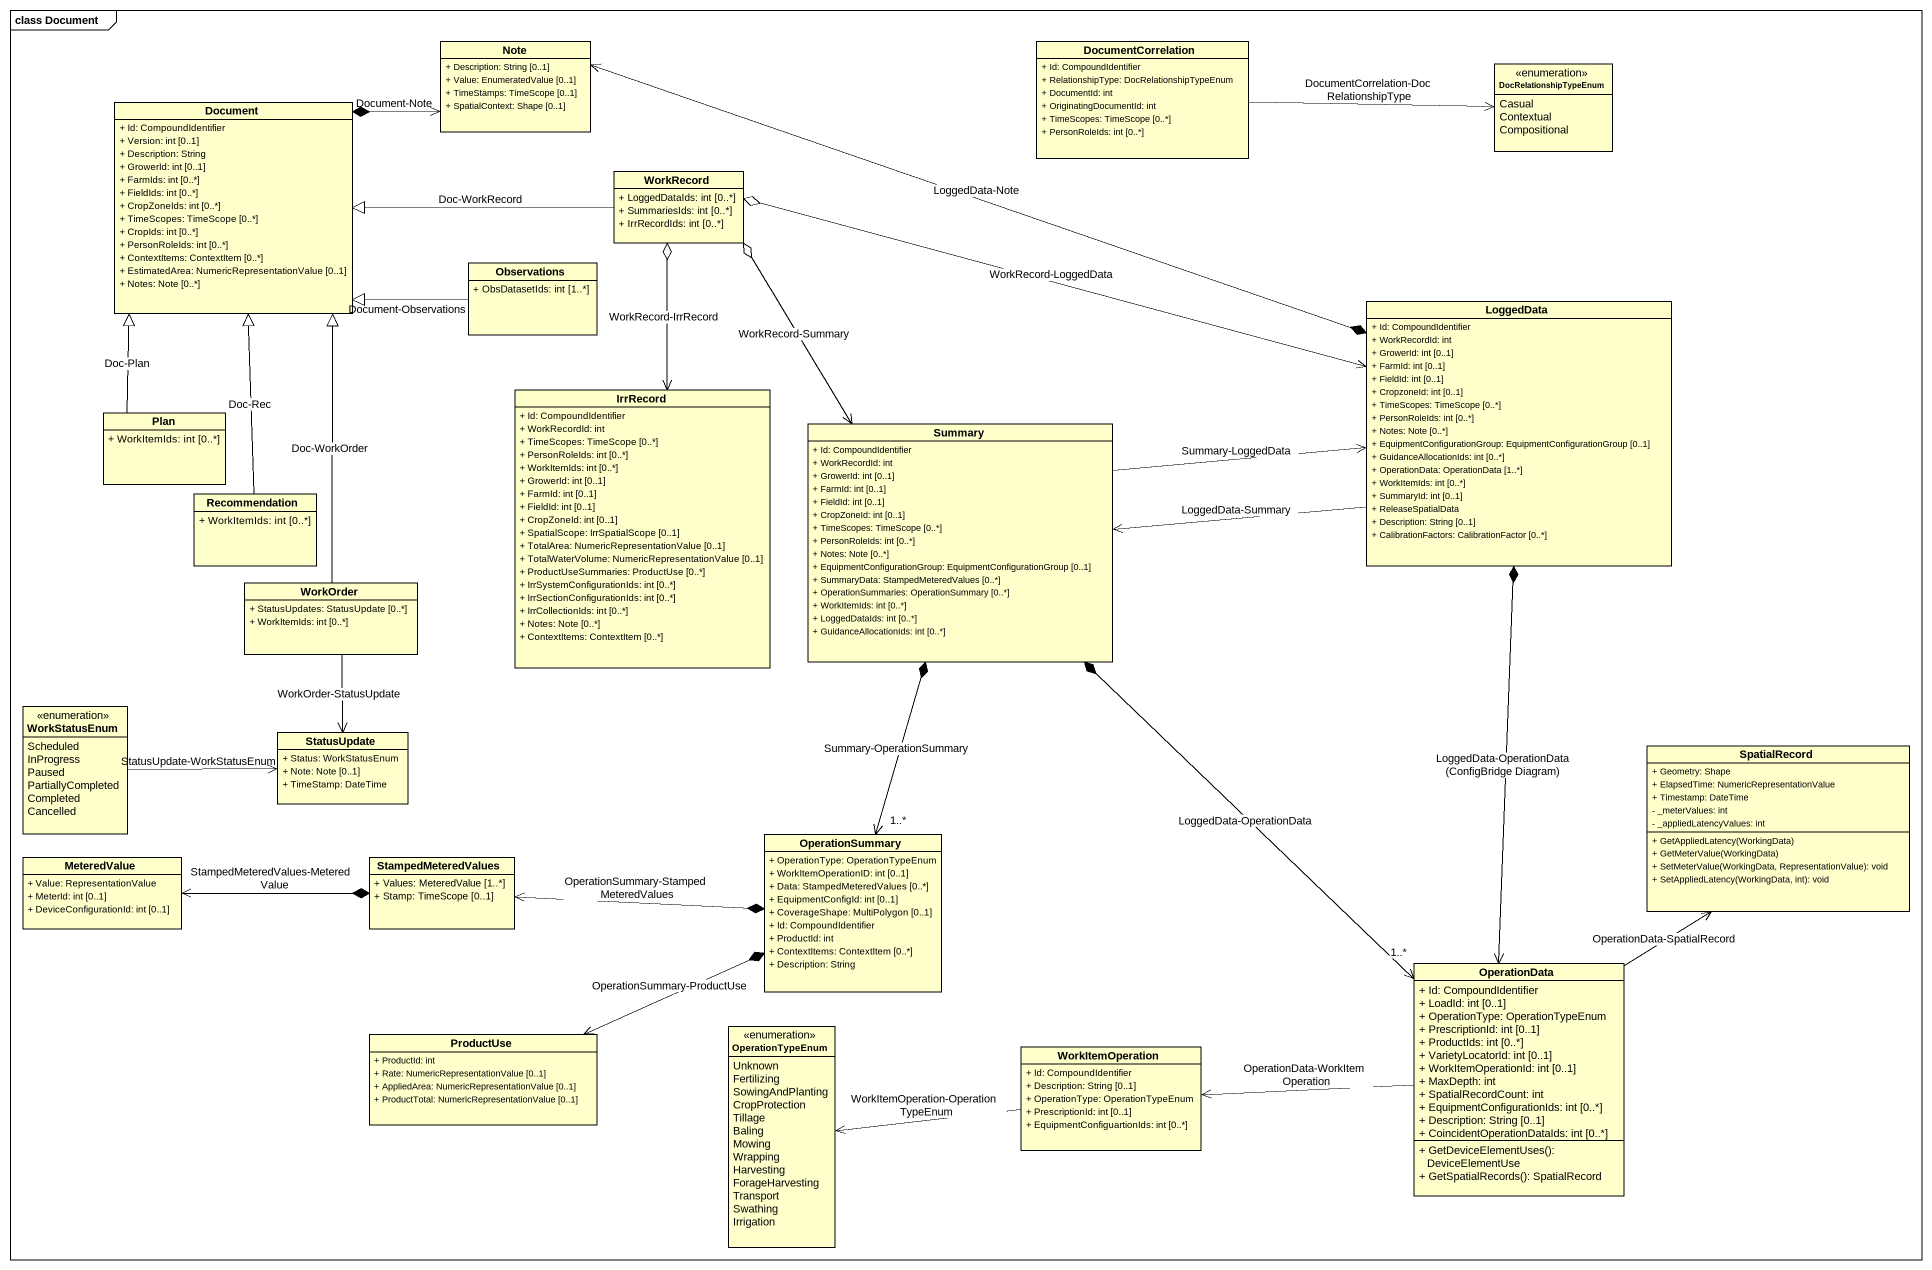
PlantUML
@startuml
mainframe class Document
hide circle
hide empty members
skinparam classAttributeIconSize 0
class "Note" as Note_ {
  + Description: String [0..1]
  + Value: EnumeratedValue [0..1]
  + TimeStamps: TimeScope [0..1]
  + SpatialContext: Shape [0..1]
}
class DocumentCorrelation {
  + Id: CompoundIdentifier
  + RelationshipType: DocRelationshipTypeEnum
  + DocumentId: int
  + OriginatingDocumentId: int
  + TimeScopes: TimeScope [0..*]
  + PersonRoleIds: int [0..*]
}
enum DocRelationshipTypeEnum {
  Casual
  Contextual
  Compositional
}
class Document {
  + Id: CompoundIdentifier
  + Version: int [0..1]
  + Description: String
  + GrowerId: int [0..1]
  + FarmIds: int [0..*]
  + FieldIds: int [0..*]
  + CropZoneIds: int [0..*]
  + TimeScopes: TimeScope [0..*]
  + CropIds: int [0..*]
  + PersonRoleIds: int [0..*]
  + ContextItems: ContextItem [0..*]
  + EstimatedArea: NumericRepresentationValue [0..1]
  + Notes: Note [0..*]
}
class WorkRecord {
  + LoggedDataIds: int [0..*]
  + SummariesIds: int [0..*]
  + IrrRecordIds: int [0..*]
}
class Observations {
  + ObsDatasetIds: int [1..*]
}
class LoggedData {
  + Id: CompoundIdentifier
  + WorkRecordId: int
  + GrowerId: int [0..1]
  + FarmId: int [0..1]
  + FieldId: int [0..1]
  + CropzoneId: int [0..1]
  + TimeScopes: TimeScope [0..*]
  + PersonRoleIds: int [0..*]
  + Notes: Note [0..*]
  + EquipmentConfigurationGroup: EquipmentConfigurationGroup [0..1]
  + GuidanceAllocationIds: int [0..*]
  + OperationData: OperationData [1..*]
  + WorkItemIds: int [0..*]
  + SummaryId: int [0..1]
  + ReleaseSpatialData
  + Description: String [0..1]
  + CalibrationFactors: CalibrationFactor [0..*]
}
class Plan {
  + WorkItemIds: int [0..*]
}
class IrrRecord {
  + Id: CompoundIdentifier
  + WorkRecordId: int
  + TimeScopes: TimeScope [0..*]
  + PersonRoleIds: int [0..*]
  + WorkItemIds: int [0..*]
  + GrowerId: int [0..1]
  + FarmId: int [0..1]
  + FieldId: int [0..1]
  + CropZoneId: int [0..1]
  + SpatialScope: IrrSpatialScope [0..1]
  + TotalArea: NumericRepresentationValue [0..1]
  + TotalWaterVolume: NumericRepresentationValue [0..1]
  + ProductUseSummaries: ProductUse [0..*]
  + IrrSystemConfigurationIds: int [0..*]
  + IrrSectionConfigurationIds: int [0..*]
  + IrrCollectionIds: int [0..*]
  + Notes: Note [0..*]
  + ContextItems: ContextItem [0..*]
}
class Summary {
  + Id: CompoundIdentifier
  + WorkRecordId: int
  + GrowerId: int [0..1]
  + FarmId: int [0..1]
  + FieldId: int [0..1]
  + CropZoneId: int [0..1]
  + TimeScopes: TimeScope [0..*]
  + PersonRoleIds: int [0..*]
  + Notes: Note [0..*]
  + EquipmentConfigurationGroup: EquipmentConfigurationGroup [0..1]
  + SummaryData: StampedMeteredValues [0..*]
  + OperationSummaries: OperationSummary [0..*]
  + WorkItemIds: int [0..*]
  + LoggedDataIds: int [0..*]
  + GuidanceAllocationIds: int [0..*]
}
class Recommendation {
  + WorkItemIds: int [0..*]
}
class WorkOrder {
  + StatusUpdates: StatusUpdate [0..*]
  + WorkItemIds: int [0..*]
}
enum WorkStatusEnum {
  Scheduled
  InProgress
  Paused
  PartiallyCompleted
  Completed
  Cancelled
}
class StatusUpdate {
  + Status: WorkStatusEnum
  + Note: Note [0..1]
  + TimeStamp: DateTime
}
class SpatialRecord {
  + Geometry: Shape
  + ElapsedTime: NumericRepresentationValue
  + Timestamp: DateTime
  - _meterValues: int
  - _appliedLatencyValues: int
  + GetAppliedLatency(WorkingData)
  + GetMeterValue(WorkingData)
  + SetMeterValue(WorkingData, RepresentationValue): void
  + SetAppliedLatency(WorkingData, int): void
}
class MeteredValue {
  + Value: RepresentationValue
  + MeterId: int [0..1]
  + DeviceConfigurationId: int [0..1]
}
class StampedMeteredValues {
  + Values: MeteredValue [1..*]
  + Stamp: TimeScope [0..1]
}
class OperationSummary {
  + OperationType: OperationTypeEnum
  + WorkItemOperationID: int [0..1]
  + Data: StampedMeteredValues [0..*]
  + EquipmentConfigId: int [0..1]
  + CoverageShape: MultiPolygon [0..1]
  + Id: CompoundIdentifier
  + ProductId: int
  + ContextItems: ContextItem [0..*]
  + Description: String
}
class OperationData {
  + Id: CompoundIdentifier
  + LoadId: int [0..1]
  + OperationType: OperationTypeEnum
  + PrescriptionId: int [0..1]
  + ProductIds: int [0..*]
  + VarietyLocatorId: int [0..1]
  + WorkItemOperationId: int [0..1]
  + MaxDepth: int
  + SpatialRecordCount: int
  + EquipmentConfigurationIds: int [0..*]
  + Description: String [0..1]
  + CoincidentOperationDataIds: int [0..*]
  + GetDeviceElementUses(): DeviceElementUse
  + GetSpatialRecords(): SpatialRecord
}
class ProductUse {
  + ProductId: int
  + Rate: NumericRepresentationValue [0..1]
  + AppliedArea: NumericRepresentationValue [0..1]
  + ProductTotal: NumericRepresentationValue [0..1]
}
enum OperationTypeEnum {
  Unknown
  Fertilizing
  SowingAndPlanting
  CropProtection
  Tillage
  Baling
  Mowing
  Wrapping
  Harvesting
  ForageHarvesting
  Transport
  Swathing
  Irrigation
}
class WorkItemOperation {
  + Id: CompoundIdentifier
  + Description: String [0..1]
  + OperationType: OperationTypeEnum
  + PrescriptionId: int [0..1]
  + EquipmentConfiguartionIds: int [0..*]
}
Note_ <-left-* Document : Document-Note
Note_ <-right-* LoggedData : LoggedData-Note
DocRelationshipTypeEnum <-left- DocumentCorrelation : DocumentCorrelation-DocRelationshipType
WorkRecord -left-|> Document : Doc-WorkRecord
Observations -left-|> Document : Document-Observations
LoggedData <-left-o WorkRecord : WorkRecord-LoggedData
LoggedData <-left- Summary : Summary-LoggedData
Plan -up-|> Document : Doc-Plan
IrrRecord <-up-o WorkRecord : WorkRecord-IrrRecord
Summary <-up-o WorkRecord : WorkRecord-Summary
Summary <-right- LoggedData : LoggedData-Summary
Recommendation -up-|> Document : Doc-Rec
WorkOrder -up-|> Document : Doc-WorkOrder
StatusUpdate <-up- WorkOrder : WorkOrder-StatusUpdate
StatusUpdate <-left- WorkStatusEnum : StatusUpdate-WorkStatusEnum
SpatialRecord <-- OperationData : OperationData-SpatialRecord
MeteredValue <-right-* StampedMeteredValues : StampedMeteredValues-MeteredValue
StampedMeteredValues <-right-* OperationSummary : OperationSummary-StampedMeteredValues
OperationSummary "1..*" <-up-* Summary : Summary-OperationSummary
OperationData <-up-* LoggedData : LoggedData-OperationData (ConfigBridge Diagram)
OperationData "1..*" <-up-* Summary : LoggedData-OperationData
ProductUse <-right-* OperationSummary : OperationSummary-ProductUse
OperationTypeEnum <-right- WorkItemOperation : WorkItemOperation-OperationTypeEnum
WorkItemOperation <-right- OperationData : OperationData-WorkItemOperation
@enduml
